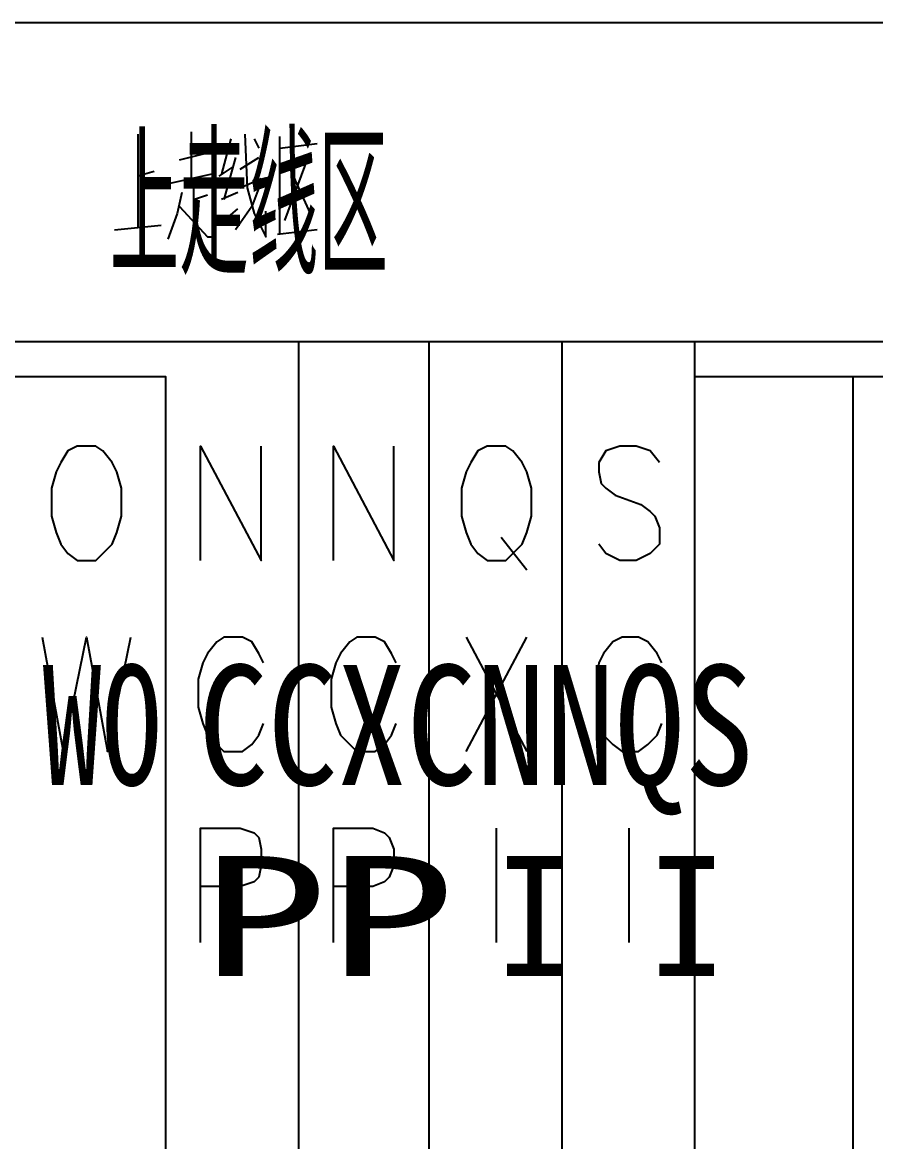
# Model space of a CAD drawing. Header units: metres. Extents: x 17 to 1264, y 17 to 859.
# Drawn here: x 172.3 to 225, y 570.6 to 639.8 of the extents above; entities that cross this region are included whole.
import ezdxf

# ---------------------------------------------------------------- set-up
doc = ezdxf.new("R2010")
doc.units = ezdxf.units.M
for name, color, linetype in [('LINES', 7, 'Continuous'), ('POLYLINES', 4, 'Continuous'), ('RECTS', 7, 'Continuous'), ('TEXTS', 3, 'Continuous')]:
    doc.layers.add(name, color=color, linetype=linetype)

msp = doc.modelspace()

# ---------------------------------------------------------------- linework, layer by layer
at = {"layer": 'LINES'}
for p, q in [((179.418, 632.88), (179.418, 627.12)), ((182.73, 633.024), (182.73, 630.144)), ((185.178, 632.592), (184.602, 630.432)), ((186.618, 632.592), (186.906, 632.016)), ((188.202, 626.688), (188.202, 632.736)), ((182.01, 631.296), (183.738, 631.728)), ((188.202, 632.016), (190.506, 632.304)), ((185.466, 631.44), (184.746, 628.848)), ((185.754, 630.72), (186.906, 631.44)), ((189.93, 631.44), (188.49, 627.552)), ((188.634, 631.152), (190.074, 627.984)), ((180.426, 630.576), (179.418, 630.288)), ((181.434, 629.856), (184.026, 630.432)), ((184.458, 630.288), (185.322, 630.864)), ((182.874, 630), (182.874, 627.552)), ((185.754, 629.568), (187.05, 630.144)), ((182.874, 628.848), (183.738, 629.136)), ((185.61, 629.28), (184.602, 628.848)), ((184.602, 627.408), (185.61, 628.272)), ((177.978, 626.976), (180.858, 627.264)), ((190.506, 626.976), (188.058, 626.688)), ((201.882, 607.968), (203.466, 605.952)), ((199.722, 594.72), (203.466, 601.776)), ((199.722, 601.776), (203.466, 594.72)), ((201.594, 582.912), (201.594, 589.968)), ((209.802, 582.912), (209.802, 589.968))]:
    msp.add_line(p, q, dxfattribs=at)
at = {"layer": 'POLYLINES'}
for points in [[(186.042, 632.88), (186.186, 629.568), (186.618, 627.984)], [(182.154, 629.28), (181.866, 627.984), (181.29, 626.4)], [(186.906, 629.568), (186.474, 628.416), (185.466, 626.976)], [(182.01, 628.416), (183.738, 626.544), (184.17, 626.544)], [(186.618, 627.984), (187.338, 626.544), (187.338, 628.128)], [(175.674, 613.584), (175.098, 613.296), (174.666, 612.576), (174.378, 612), (174.09, 610.992), (174.09, 609.264), (174.378, 608.256), (174.666, 607.536), (175.098, 606.96), (175.674, 606.528), (176.826, 606.528), (177.258, 606.96), (177.834, 607.536), (178.122, 608.256), (178.41, 609.264), (178.41, 610.992), (178.122, 612), (177.834, 612.576), (177.258, 613.296), (176.826, 613.584), (175.674, 613.584)], [(183.306, 606.528), (183.306, 613.584), (187.05, 606.528), (187.05, 613.584)], [(191.514, 606.528), (191.514, 613.584), (195.258, 606.528), (195.258, 613.584)], [(201.018, 613.584), (200.442, 613.296), (200.01, 612.576), (199.722, 612), (199.434, 610.992), (199.434, 609.264), (199.722, 608.256), (200.01, 607.536), (200.442, 606.96), (201.018, 606.528), (202.17, 606.528), (202.602, 606.96), (203.178, 607.536), (203.466, 608.256), (203.754, 609.264), (203.754, 610.992), (203.466, 612), (203.178, 612.576), (202.602, 613.296), (202.17, 613.584), (201.018, 613.584)], [(211.674, 612.576), (211.098, 613.296), (210.234, 613.584), (209.226, 613.584), (208.362, 613.296), (207.93, 612.576), (207.93, 612), (208.074, 611.28), (208.362, 610.992), (208.938, 610.56), (210.522, 609.984), (211.098, 609.552), (211.386, 609.264), (211.674, 608.544), (211.674, 607.536), (211.098, 606.96), (210.234, 606.528), (209.226, 606.528), (208.362, 606.96), (207.93, 607.536)], [(173.514, 601.776), (174.81, 594.72), (176.25, 601.776), (177.546, 594.72), (178.986, 601.776)], [(187.194, 600.192), (186.906, 600.768), (186.474, 601.488), (185.898, 601.776), (184.746, 601.776), (184.314, 601.488), (183.738, 600.768), (183.45, 600.192), (183.162, 599.184), (183.162, 597.456), (183.45, 596.448), (183.738, 595.728), (184.314, 595.152), (184.746, 594.72), (185.898, 594.72), (186.474, 595.152), (186.906, 595.728), (187.194, 596.448)], [(195.402, 600.192), (195.114, 600.768), (194.682, 601.488), (194.106, 601.776), (192.954, 601.776), (192.522, 601.488), (191.946, 600.768), (191.658, 600.192), (191.37, 599.184), (191.37, 597.456), (191.658, 596.448), (191.946, 595.728), (192.522, 595.152), (192.954, 594.72), (194.106, 594.72), (194.682, 595.152), (195.114, 595.728), (195.402, 596.448)], [(211.818, 600.192), (211.53, 600.768), (210.954, 601.488), (210.378, 601.776), (209.37, 601.776), (208.794, 601.488), (208.218, 600.768), (207.93, 600.192), (207.786, 599.184), (207.786, 597.456), (207.93, 596.448), (208.218, 595.728), (208.794, 595.152), (209.37, 594.72), (210.378, 594.72), (210.954, 595.152), (211.53, 595.728), (211.818, 596.448)], [(183.306, 582.912), (183.306, 589.968), (185.754, 589.968), (186.618, 589.68), (186.906, 589.392), (187.05, 588.672), (187.05, 587.664), (186.906, 586.944), (186.618, 586.656), (185.754, 586.368), (183.306, 586.368)], [(191.514, 582.912), (191.514, 589.968), (193.962, 589.968), (194.682, 589.68), (194.97, 589.392), (195.258, 588.672), (195.258, 587.664), (194.97, 586.944), (194.682, 586.656), (193.962, 586.368), (191.514, 586.368)]]:
    msp.add_lwpolyline(points, dxfattribs=at)
at = {"layer": 'RECTS'}
for points in [[(122.25, 639.792), (262.938, 639.792), (262.938, 372.528), (122.25, 372.528)], [(122.25, 620.064), (262.938, 620.064), (262.938, 372.528), (122.25, 372.528)], [(181.146, 620.064), (189.354, 620.064), (189.354, 522.72), (181.146, 522.72)], [(181.146, 620.064), (189.354, 620.064), (189.354, 522.72), (181.146, 522.72)], [(189.354, 620.064), (197.418, 620.064), (197.418, 522.72), (189.354, 522.72)], [(197.418, 620.064), (205.626, 620.064), (205.626, 522.72), (197.418, 522.72)], [(205.626, 620.064), (213.834, 620.064), (213.834, 522.72), (205.626, 522.72)], [(171.354, 617.904), (181.146, 617.904), (181.146, 522.72), (171.354, 522.72)], [(213.834, 617.904), (223.626, 617.904), (223.626, 522.72), (213.834, 522.72)], [(223.626, 617.904), (233.418, 617.904), (233.418, 522.72), (223.626, 522.72)]]:
    msp.add_lwpolyline(points, dxfattribs=at)

# ---------------------------------------------------------------- texts
at = {"layer": 'TEXTS'}
for s, width, p in [('上走线区', 0.445399, (177.69, 625.004)), ('WO', 0.731374, (173.514, 592.641)), ('CCXCNNQS', 0.849944, (183.162, 592.641)), ('PP', 1.557506, (183.306, 580.833)), ('I I', 0.931003, (201.594, 580.833))]:
    msp.add_text(s, height=7.425, dxfattribs=dict(at, width=width)).set_placement(p)

doc.saveas('drawing.dxf')
